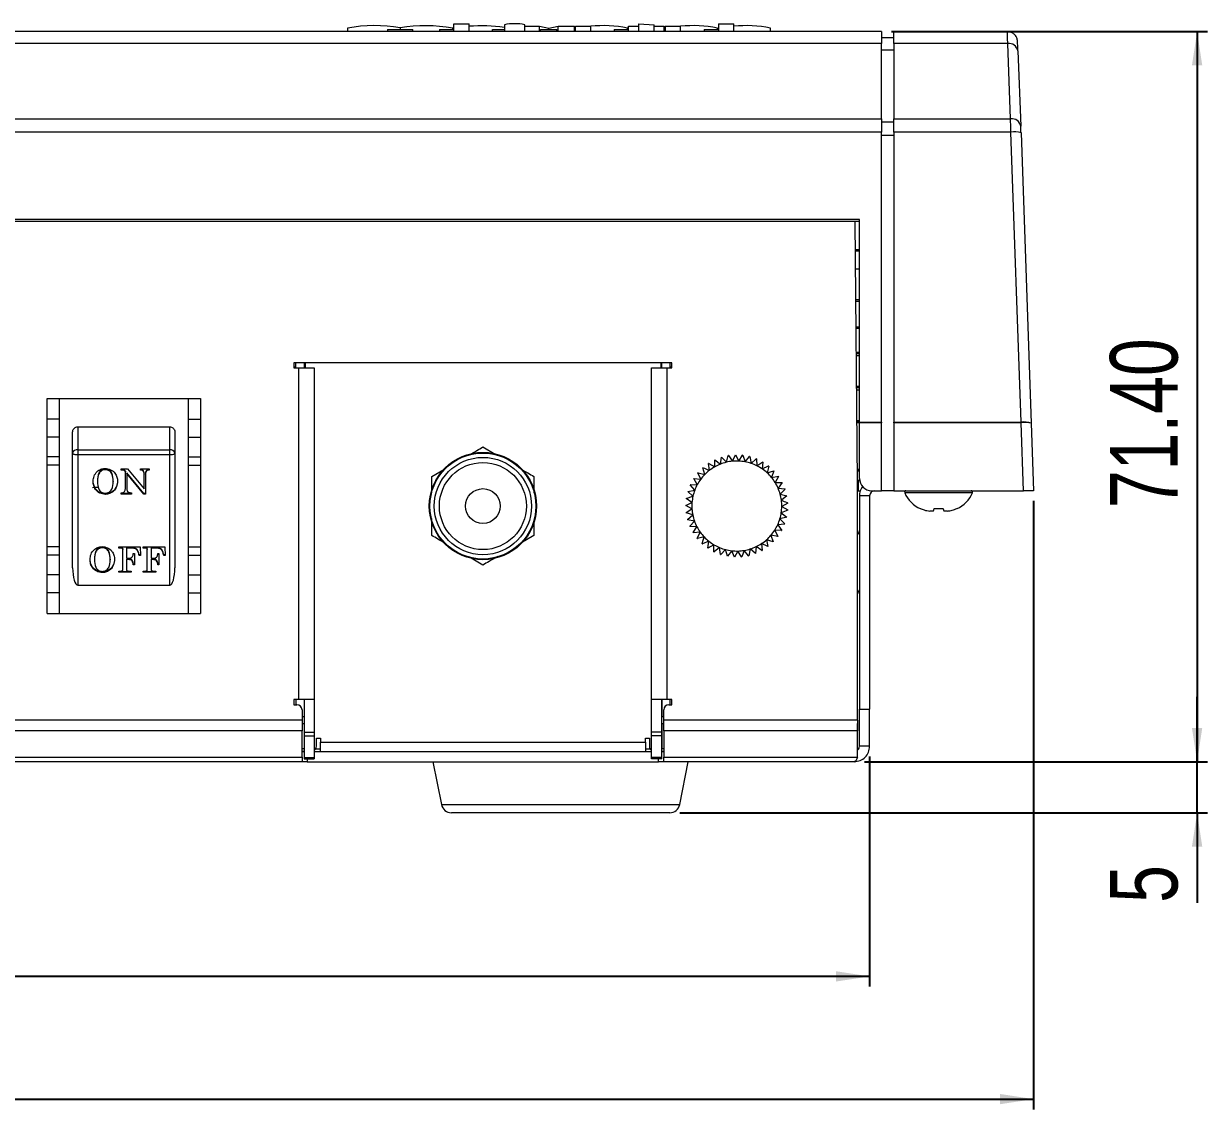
# Model space of a CAD drawing. Header units: millimetres. Extents: x 98 to 1129, y 87 to 737.
# Drawn here: x 432.1 to 548, y 605.7 to 711.9 of the extents above; entities that cross this region are included whole.
import ezdxf

# ---------------------------------------------------------------- set-up
doc = ezdxf.new("R2010")
doc.units = ezdxf.units.MM
doc.styles.add('SLDTEXTSTYLE0', font='TXT', dxfattribs={"width": 0.75})
doc.dimstyles.new('SLDDIMSTYLE0', dxfattribs={"dimtxt": 6.614583, "dimasz": 3.302, "dimexe": 0, "dimexo": 0.0625, "dimgap": 1.653646, "dimtad": 1, "dimrnd": 1e-09, "dimzin": 4, "dimdsep": 46, "dimtxsty": 'SLDTEXTSTYLE0', "dimsah": 1, "dimcen": 0.09, "dimadec": 0, "dimazin": 1, "dimtfac": 1, "dimtofl": 0, "dimtmove": 0, "dimatfit": 3, "dimfxl": 1, "dimfrac": 2, "dimtolj": 1, "dimtzin": 12, "dimarcsym": 0})
doc.dimstyles.new('SLDDIMSTYLE1', dxfattribs={"dimtxt": 6.614583, "dimasz": 3.302, "dimexe": 0, "dimexo": 0.0625, "dimgap": 1.653646, "dimtad": 1, "dimrnd": 1e-09, "dimzin": 12, "dimdsep": 46, "dimtxsty": 'SLDTEXTSTYLE0', "dimsah": 1, "dimcen": 0.09, "dimadec": 0, "dimazin": 3, "dimtfac": 1, "dimtmove": 0, "dimatfit": 0, "dimfxl": 1, "dimfrac": 2, "dimtolj": 1, "dimtzin": 12, "dimarcsym": 0})
doc.dimstyles.new('SLDDIMSTYLE2', dxfattribs={"dimtxt": 6.614583, "dimasz": 3.302, "dimexe": 0, "dimexo": 0.0625, "dimgap": 1.653646, "dimtad": 1, "dimdec": 1, "dimrnd": 1e-09, "dimzin": 12, "dimdsep": 46, "dimtxsty": 'SLDTEXTSTYLE0', "dimsah": 1, "dimcen": 0.09, "dimadec": 0, "dimazin": 3, "dimtfac": 1, "dimtofl": 0, "dimtmove": 0, "dimatfit": 3, "dimfxl": 1, "dimfrac": 2, "dimtolj": 1, "dimtzin": 12, "dimarcsym": 0})

# ---------------------------------------------------------------- blocks, each defined once
blk = doc.blocks.new('_D')
for p, q in [((517.06, 711.12), (547.96, 711.12)), ((546.96, 711.12), (546.96, 639.72)), ((514.41, 639.72), (547.96, 639.72))]:
    blk.add_line(p, q)
for points in [[(546.96, 711.12), (546.45, 707.82), (547.46, 707.82)], [(546.96, 639.72), (547.46, 643.03), (546.45, 643.03)]]:
    blk.add_solid(points)
at = {"insert": (538.43, 664.52), "char_height": 6.615, "attachment_point": 1, "rotation": 90, "style": 'SLDTEXTSTYLE0'}
blk.add_mtext('71.40', dxfattribs=at)
blk = doc.blocks.new('_D_1')
for p, q in [((546.96, 639.72), (546.96, 646.07)), ((514.41, 639.72), (547.96, 639.72)), ((546.96, 634.72), (546.96, 639.72)), ((496.34, 634.72), (547.96, 634.72)), ((546.96, 634.72), (546.96, 625.92))]:
    blk.add_line(p, q)
for points in [[(546.96, 639.72), (547.46, 643.03), (546.45, 643.03)], [(546.96, 634.72), (546.45, 631.42), (547.46, 631.42)]]:
    blk.add_solid(points)
at = {"insert": (538.43, 625.92), "char_height": 6.61, "attachment_point": 1, "rotation": 90, "style": 'SLDTEXTSTYLE0'}
blk.add_mtext('5', dxfattribs=at)
blk = doc.blocks.new('_D_2')
for p, q in [((114.41, 640.22), (114.41, 617.72)), ((514.91, 640.22), (514.91, 617.72)), ((514.91, 618.72), (114.41, 618.72))]:
    blk.add_line(p, q)
for points in [[(114.41, 618.72), (117.71, 618.22), (117.71, 619.23)], [(514.91, 618.72), (511.61, 619.23), (511.61, 618.22)]]:
    blk.add_solid(points)
at = {"insert": (274.43, 627.25), "char_height": 6.615, "attachment_point": 1, "style": 'SLDTEXTSTYLE0'}
blk.add_mtext('400.50', dxfattribs=at)
blk = doc.blocks.new('_D_3')
for p, q in [((98.36, 665.22), (98.36, 605.72)), ((530.96, 665.22), (530.96, 605.72)), ((98.36, 606.72), (530.96, 606.72))]:
    blk.add_line(p, q)
for points in [[(98.36, 606.72), (101.67, 606.22), (101.67, 607.23)], [(530.96, 606.72), (527.65, 607.23), (527.65, 606.22)]]:
    blk.add_solid(points)
at = {"insert": (276.88, 615.25), "char_height": 6.615, "attachment_point": 1, "style": 'SLDTEXTSTYLE0'}
blk.add_mtext('432.6', dxfattribs=at)

msp = doc.modelspace()

# ---------------------------------------------------------------- linework, layer by layer
at = {"color": 7, "linetype": 'Continuous', "lineweight": 15}
for p, q in [((463.81, 711.463), (463.81, 711.124)), ((467.713, 711.337), (467.713, 711.124)), ((467.713, 711.337), (470.207, 711.337)), ((468.96, 711.502), (468.96, 711.337)), ((470.207, 711.124), (470.207, 711.337)), ((472.813, 711.337), (472.813, 711.124)), ((472.813, 711.337), (474.21, 711.337)), ((474.11, 711.337), (474.11, 711.463)), ((474.21, 711.124), (474.21, 711.899)), ((474.21, 711.899), (475.71, 711.899)), ((475.71, 711.124), (475.71, 711.899)), ((478.013, 711.124), (478.013, 711.337)), ((478.013, 711.337), (479.16, 711.337)), ((479.16, 711.798), (479.16, 711.124)), ((481.16, 711.124), (481.16, 711.798)), ((481.16, 711.663), (482.593, 711.663)), ((482.593, 711.124), (482.593, 711.663)), ((482.593, 711.663), (483.51, 711.453)), ((482.71, 711.124), (482.71, 711.337)), ((482.71, 711.337), (484.309, 711.337)), ((483.51, 711.453), (484.427, 711.663)), ((483.51, 711.337), (483.51, 711.453)), ((484.309, 711.124), (484.309, 711.337)), ((484.427, 711.124), (484.427, 711.663)), ((484.427, 711.663), (486.01, 711.663)), ((486.01, 711.124), (486.01, 711.663)), ((486.01, 711.337), (486.11, 711.337)), ((486.11, 711.124), (486.11, 711.663)), ((486.11, 711.663), (487.61, 711.663)), ((487.61, 711.124), (487.61, 711.663)), ((489.913, 711.337), (489.913, 711.124)), ((489.913, 711.337), (491.31, 711.337)), ((491.21, 711.337), (491.21, 711.463)), ((491.31, 711.124), (491.31, 711.648)), ((491.31, 711.648), (492.31, 711.648)), ((492.31, 711.899), (493.81, 711.783)), ((492.31, 711.124), (492.31, 711.899)), ((493.81, 711.124), (493.81, 711.783)), ((493.81, 711.648), (494.81, 711.648)), ((494.81, 711.124), (494.81, 711.648)), ((494.81, 711.337), (494.91, 711.337)), ((494.91, 711.663), (494.91, 711.124)), ((494.91, 711.663), (496.41, 711.663)), ((496.41, 711.124), (496.41, 711.663)), ((498.713, 711.337), (498.713, 711.124)), ((498.713, 711.337), (500.11, 711.337)), ((500.01, 711.337), (500.01, 711.463)), ((500.11, 711.899), (500.11, 711.124)), ((500.11, 711.899), (501.61, 711.899)), ((501.61, 711.124), (501.61, 711.899)), ((505.21, 711.124), (505.21, 711.463)), ((516.06, 711.124), (113.26, 711.124)), ((516.06, 711.124), (516.06, 709.963)), ((517.26, 710.507), (516.06, 710.507)), ((528.382, 711.124), (517.26, 711.124)), ((517.26, 709.963), (517.26, 711.124)), ((516.06, 709.963), (113.26, 709.963)), ((516.06, 702.595), (516.06, 709.963)), ((516.06, 709.346), (517.26, 709.346)), ((528.421, 709.963), (517.26, 709.963)), ((517.26, 709.963), (517.26, 702.595)), ((528.701, 702.595), (528.421, 709.963)), ((529.42, 709.23), (529.701, 701.862)), ((113.26, 702.595), (516.06, 702.595)), ((516.06, 702.595), (516.06, 701.303)), ((516.06, 702.286), (517.26, 702.286)), ((517.26, 702.595), (528.701, 702.595)), ((517.26, 701.303), (517.26, 702.595)), ((516.06, 701.303), (113.26, 701.303)), ((516.06, 672.922), (516.06, 701.303)), ((516.06, 700.994), (517.26, 700.994)), ((528.725, 701.303), (517.26, 701.303)), ((517.26, 701.303), (517.26, 672.922)), ((529.725, 672.922), (528.725, 701.303)), ((529.724, 701.216), (530.724, 672.835)), ((513.91, 692.76), (115.41, 692.76)), ((513.91, 672.922), (513.91, 692.76)), ((513.91, 692.565), (115.41, 692.565)), ((513.709, 667.125), (513.487, 692.565)), ((513.91, 689.79), (513.512, 689.79)), ((513.513, 689.674), (513.91, 689.674)), ((513.91, 687.878), (513.528, 687.878)), ((513.91, 684.887), (513.554, 684.887)), ((513.555, 684.771), (513.91, 684.771)), ((513.91, 682.223), (513.578, 682.223)), ((513.579, 682.107), (513.91, 682.107)), ((513.91, 679.752), (513.599, 679.752)), ((513.6, 679.637), (513.91, 679.637)), ((513.91, 679.419), (513.602, 679.419)), ((495.559, 678.725), (458.559, 678.725)), ((458.559, 678.725), (458.559, 678.225)), ((458.559, 678.354), (458.76, 678.354)), ((458.559, 678.225), (459.059, 678.225)), ((458.76, 678.225), (458.76, 678.725)), ((459.059, 645.796), (459.059, 678.225)), ((459.059, 678.225), (460.559, 678.225)), ((459.56, 678.725), (459.56, 678.225)), ((460.559, 678.225), (460.559, 645.796)), ((493.559, 645.796), (493.559, 678.225)), ((493.559, 678.225), (495.059, 678.225)), ((494.56, 678.225), (494.56, 678.725)), ((495.059, 678.225), (495.059, 645.796)), ((495.059, 678.225), (495.559, 678.225)), ((495.36, 678.725), (495.36, 678.225)), ((495.36, 678.354), (495.559, 678.354)), ((495.559, 678.225), (495.559, 678.725)), ((513.91, 676.428), (513.628, 676.428)), ((513.629, 676.312), (513.91, 676.312)), ((513.91, 676.06), (513.631, 676.06)), ((434.41, 675.228), (435.61, 675.228)), ((434.41, 673.207), (434.41, 675.228)), ((435.61, 673.207), (435.61, 675.228)), ((435.61, 675.228), (448.21, 675.228)), ((448.21, 675.228), (449.41, 675.228)), ((448.21, 675.228), (448.21, 673.207)), ((449.41, 675.228), (449.41, 673.207)), ((435.61, 673.207), (434.41, 673.207)), ((434.41, 671.475), (434.41, 673.207)), ((435.61, 671.475), (435.61, 673.207)), ((448.21, 673.207), (448.21, 671.475)), ((448.21, 673.207), (449.41, 673.207)), ((449.41, 673.207), (449.41, 671.475)), ((513.91, 673.069), (513.658, 673.069)), ((436.91, 669.893), (436.91, 671.956)), ((437.41, 672.474), (437.41, 670.237)), ((437.41, 672.474), (446.41, 672.474)), ((446.41, 670.237), (446.41, 672.474)), ((446.91, 671.956), (446.91, 669.893)), ((513.659, 672.953), (513.91, 672.953)), ((513.91, 672.922), (516.06, 672.922)), ((513.91, 672.878), (513.91, 672.922)), ((513.91, 667.423), (513.91, 672.878)), ((516.06, 672.878), (513.91, 672.878)), ((516.06, 672.922), (516.06, 672.878)), ((516.06, 666.223), (516.06, 672.878)), ((517.26, 672.922), (529.725, 672.922)), ((517.26, 672.878), (517.26, 672.922)), ((517.26, 672.878), (517.26, 666.223)), ((529.725, 672.878), (517.26, 672.878)), ((529.725, 672.922), (529.725, 672.878)), ((529.959, 666.223), (529.725, 672.878)), ((530.724, 672.835), (530.956, 666.223)), ((435.61, 671.475), (434.41, 671.475)), ((434.41, 669.524), (434.41, 671.475)), ((435.61, 669.524), (435.61, 671.475)), ((448.21, 671.475), (449.41, 671.475)), ((448.21, 671.475), (448.21, 669.524)), ((449.41, 671.475), (449.41, 669.524)), ((436.91, 658.686), (436.91, 669.893)), ((437.41, 670.237), (446.41, 670.237)), ((437.41, 670.237), (437.41, 669.746)), ((446.41, 669.746), (437.41, 669.746)), ((437.41, 669.746), (437.41, 656.982)), ((446.41, 669.746), (446.41, 670.237)), ((446.41, 656.982), (446.41, 669.746)), ((446.91, 669.893), (446.91, 658.686)), ((477.06, 670.499), (478.25, 669.811)), ((500.884, 669.004), (501.077, 669.655)), ((501.095, 669.658), (501.489, 669.105)), ((501.489, 669.105), (501.771, 669.723)), ((501.79, 669.724), (502.103, 669.121)), ((502.103, 669.121), (502.468, 669.694)), ((502.486, 669.692), (502.713, 669.051)), ((502.713, 669.051), (503.154, 669.568)), ((503.172, 669.563), (503.307, 668.897)), ((435.61, 669.524), (434.41, 669.524)), ((434.41, 668.724), (434.41, 669.524)), ((435.61, 668.724), (434.41, 668.724)), ((434.41, 660.731), (434.41, 668.724)), ((435.61, 668.724), (435.61, 669.524)), ((435.61, 660.731), (435.61, 668.724)), ((448.21, 669.524), (449.41, 669.524)), ((448.21, 669.524), (448.21, 668.724)), ((448.21, 668.724), (449.41, 668.724)), ((448.21, 668.724), (448.21, 660.731)), ((449.41, 669.524), (449.41, 668.724)), ((449.41, 668.724), (449.41, 660.731)), ((498.772, 667.81), (498.591, 668.465)), ((499.232, 668.217), (499.144, 668.891)), ((499.159, 668.901), (499.744, 668.555)), ((499.744, 668.555), (499.75, 669.235)), ((499.767, 669.243), (500.298, 668.82)), ((500.298, 668.82), (500.399, 669.491)), ((500.416, 669.497), (500.884, 669.004)), ((503.307, 668.897), (503.816, 669.347)), ((503.833, 669.34), (503.874, 668.662)), ((503.874, 668.662), (504.441, 669.037)), ((504.457, 669.028), (504.403, 668.35)), ((504.403, 668.35), (505.016, 668.642)), ((505.031, 668.631), (504.883, 667.968)), ((440.112, 668.335), (440.112, 668.276)), ((441.671, 668.371), (442.274, 668.371)), ((441.671, 668.244), (441.671, 668.371)), ((441.788, 668.303), (441.671, 668.303)), ((441.788, 668.244), (441.671, 668.244)), ((441.788, 668.303), (441.788, 668.244)), ((441.919, 668.279), (441.919, 668.221)), ((442.035, 668.168), (442.035, 668.109)), ((442.07, 668.126), (442.035, 668.168)), ((442.07, 668.067), (442.035, 668.109)), ((442.07, 668.126), (442.07, 668.067)), ((442.07, 666.4), (442.07, 668.067)), ((443.885, 665.949), (442.203, 667.966)), ((442.203, 667.966), (442.203, 667.907)), ((442.203, 667.907), (442.203, 666.421)), ((443.885, 665.891), (442.203, 667.907)), ((442.274, 668.371), (443.9, 666.422)), ((443.534, 668.371), (444.399, 668.371)), ((443.534, 668.244), (443.534, 668.371)), ((443.801, 668.205), (443.801, 668.147)), ((443.9, 667.89), (443.9, 667.832)), ((443.9, 666.422), (443.9, 667.832)), ((444.033, 667.919), (444.033, 667.86)), ((444.033, 667.86), (444.033, 665.891)), ((444.399, 668.371), (444.399, 668.244)), ((472.06, 667.612), (473.232, 668.288)), ((498.043, 666.826), (497.689, 667.406)), ((497.698, 667.421), (498.373, 667.344)), ((498.373, 667.344), (498.103, 667.967)), ((498.115, 667.981), (498.772, 667.81)), ((504.883, 667.968), (505.531, 668.172)), ((505.544, 668.159), (505.306, 667.522)), ((505.306, 667.522), (505.976, 667.634)), ((505.986, 667.62), (505.662, 667.023)), ((513.784, 668.316), (513.699, 668.28)), ((513.918, 667.287), (513.709, 667.198)), ((513.784, 668.316), (513.91, 668.37)), ((439.342, 667.199), (439.342, 667.14)), ((440.872, 667.167), (440.872, 667.109)), ((497.614, 665.679), (497.113, 666.138)), ((497.118, 666.156), (497.789, 666.268)), ((497.789, 666.268), (497.357, 666.792)), ((497.364, 666.809), (498.043, 666.826)), ((505.662, 667.023), (506.341, 667.04)), ((506.35, 667.024), (505.945, 666.478)), ((505.945, 666.478), (506.62, 666.401)), ((506.626, 666.384), (506.15, 665.899)), ((513.709, 667.223), (513.709, 667.223)), ((513.709, 667.125), (513.709, 667.223)), ((513.709, 643.796), (513.709, 667.125)), ((513.709, 666.223), (513.995, 666.223)), ((513.809, 666.224), (513.809, 667.224)), ((513.809, 667.224), (513.926, 667.224)), ((513.809, 666.224), (513.995, 666.224)), ((515.11, 666.223), (516.06, 666.223)), ((517.26, 666.223), (516.06, 666.223)), ((517.26, 666.223), (529.959, 666.223)), ((530.956, 666.223), (529.959, 666.223)), ((440.095, 665.917), (440.095, 665.859)), ((441.671, 665.891), (441.671, 666.018)), ((442.669, 665.949), (441.671, 665.949)), ((442.669, 665.891), (441.671, 665.891)), ((442.669, 666.018), (442.669, 665.891)), ((443.885, 665.949), (443.885, 665.891)), ((444.033, 665.949), (443.885, 665.949)), ((444.033, 665.891), (443.885, 665.891)), ((496.91, 664.78), (497.523, 665.072)), ((497.523, 665.072), (496.963, 665.457)), ((496.966, 665.475), (497.614, 665.679)), ((506.15, 665.899), (506.808, 665.729)), ((506.811, 665.711), (506.272, 665.298)), ((506.901, 665.019), (506.309, 664.685)), ((514.909, 665.724), (513.909, 665.724)), ((513.909, 665.724), (513.909, 644.869)), ((514.909, 665.724), (514.909, 644.869)), ((497.517, 664.458), (496.91, 664.762)), ((496.951, 664.083), (497.517, 664.458)), ((497.597, 663.85), (496.953, 664.065)), ((497.088, 663.399), (497.597, 663.85)), ((506.893, 664.322), (506.261, 664.073)), ((506.261, 664.073), (506.792, 663.65)), ((506.309, 664.685), (506.895, 664.34)), ((521.159, 664.224), (520.793, 664.224)), ((522.525, 664.224), (522.159, 664.224)), ((497.761, 663.258), (497.093, 663.382)), ((497.32, 662.741), (497.761, 663.258)), ((498.006, 662.695), (497.327, 662.725)), ((497.64, 662.122), (498.006, 662.695)), ((506.589, 662.964), (505.912, 662.899)), ((505.912, 662.899), (506.307, 662.345)), ((506.788, 663.632), (506.128, 663.474)), ((506.128, 663.474), (506.595, 662.981)), ((482.06, 661.838), (480.758, 661.087)), ((498.326, 662.171), (497.65, 662.106)), ((498.044, 661.553), (498.326, 662.171)), ((498.717, 661.698), (498.056, 661.539)), ((498.523, 661.046), (498.717, 661.698)), ((505.254, 661.866), (505.481, 661.226)), ((505.922, 661.742), (505.254, 661.866)), ((505.619, 662.359), (505.933, 661.757)), ((506.298, 662.33), (505.619, 662.359)), ((435.61, 660.731), (434.41, 660.731)), ((434.41, 659.932), (434.41, 660.731)), ((435.61, 659.932), (435.61, 660.731)), ((439.817, 660.694), (439.817, 660.635)), ((441.413, 660.731), (443.516, 660.731)), ((441.413, 660.603), (441.413, 660.731)), ((441.658, 660.662), (441.413, 660.662)), ((441.658, 660.603), (441.413, 660.603)), ((441.658, 660.662), (441.658, 660.603)), ((441.814, 660.538), (441.814, 660.479)), ((441.814, 658.503), (441.814, 660.479)), ((442.181, 660.553), (442.181, 660.495)), ((442.181, 660.495), (442.181, 659.614)), ((442.298, 660.662), (442.298, 660.603)), ((442.714, 660.662), (442.298, 660.662)), ((442.714, 660.603), (442.298, 660.603)), ((442.714, 660.662), (442.714, 660.603)), ((443.189, 660.512), (443.189, 660.454)), ((443.516, 660.731), (443.549, 659.901)), ((443.816, 660.731), (445.918, 660.731)), ((443.816, 660.603), (443.816, 660.731)), ((444.061, 660.662), (443.816, 660.662)), ((444.061, 660.603), (443.816, 660.603)), ((444.061, 660.662), (444.061, 660.603)), ((444.216, 660.538), (444.216, 660.479)), ((444.216, 658.503), (444.216, 660.479)), ((444.583, 660.553), (444.583, 660.495)), ((444.583, 660.495), (444.583, 659.614)), ((444.701, 660.662), (444.701, 660.603)), ((445.117, 660.662), (444.701, 660.662)), ((445.117, 660.603), (444.701, 660.603)), ((445.117, 660.662), (445.117, 660.603)), ((445.592, 660.512), (445.592, 660.454)), ((445.918, 660.731), (445.952, 659.901)), ((448.21, 660.731), (448.21, 659.932)), ((448.21, 660.731), (449.41, 660.731)), ((449.41, 660.731), (449.41, 659.932)), ((499.169, 661.283), (498.537, 661.034)), ((499.068, 660.611), (499.169, 661.283)), ((499.675, 660.935), (499.083, 660.6)), ((499.669, 660.255), (499.675, 660.935)), ((500.224, 660.661), (499.685, 660.247)), ((500.312, 659.987), (500.224, 660.661)), ((500.806, 660.466), (500.33, 659.981)), ((500.987, 659.811), (500.806, 660.466)), ((501.41, 660.354), (501.005, 659.807)), ((501.68, 659.73), (501.41, 660.354)), ((502.023, 660.326), (501.698, 659.729)), ((502.378, 659.747), (502.023, 660.326)), ((502.634, 660.385), (502.396, 659.749)), ((503.066, 659.861), (502.634, 660.385)), ((503.231, 660.528), (503.083, 659.865)), ((503.732, 660.069), (503.231, 660.528)), ((503.802, 660.753), (503.748, 660.076)), ((504.362, 660.368), (503.802, 660.753)), ((504.944, 660.752), (504.336, 661.055)), ((504.336, 661.055), (504.378, 660.377)), ((505.468, 661.213), (504.824, 661.428)), ((504.824, 661.428), (504.959, 660.763)), ((435.61, 659.932), (434.41, 659.932)), ((434.41, 657.981), (434.41, 659.932)), ((435.61, 657.981), (435.61, 659.932)), ((439.044, 659.554), (439.044, 659.496)), ((440.579, 659.523), (440.579, 659.464)), ((442.181, 659.614), (442.414, 659.614)), ((442.414, 659.545), (442.181, 659.545)), ((442.181, 659.545), (442.181, 659.487)), ((442.181, 659.487), (442.181, 658.525)), ((442.414, 659.487), (442.181, 659.487)), ((442.414, 659.545), (442.414, 659.487)), ((442.848, 660.093), (442.948, 660.093)), ((442.948, 660.093), (442.948, 658.976)), ((443.415, 659.96), (443.415, 659.901)), ((443.547, 659.96), (443.415, 659.96)), ((443.549, 659.901), (443.415, 659.901)), ((444.583, 659.614), (444.816, 659.614)), ((444.816, 659.545), (444.583, 659.545)), ((444.583, 659.545), (444.583, 659.487)), ((444.583, 659.487), (444.583, 658.525)), ((444.816, 659.487), (444.583, 659.487)), ((444.816, 659.545), (444.816, 659.487)), ((445.251, 660.093), (445.351, 660.093)), ((445.351, 660.093), (445.351, 658.976)), ((445.818, 659.96), (445.818, 659.901)), ((445.949, 659.96), (445.818, 659.96)), ((445.952, 659.901), (445.818, 659.901)), ((448.21, 659.932), (449.41, 659.932)), ((448.21, 659.932), (448.21, 657.981)), ((449.41, 659.932), (449.41, 657.981)), ((477.06, 658.952), (475.741, 659.713)), ((435.61, 657.981), (434.41, 657.981)), ((434.41, 656.249), (434.41, 657.981)), ((435.61, 656.249), (435.61, 657.981)), ((439.799, 658.269), (439.799, 658.211)), ((441.413, 658.37), (441.67, 658.37)), ((441.413, 658.242), (441.413, 658.37)), ((442.648, 658.301), (441.413, 658.301)), ((442.648, 658.242), (441.413, 658.242)), ((442.372, 658.37), (442.648, 658.37)), ((442.648, 658.37), (442.648, 658.242)), ((442.948, 659.035), (442.848, 659.035)), ((442.848, 659.035), (442.848, 658.976)), ((442.948, 658.976), (442.848, 658.976)), ((443.816, 658.37), (444.073, 658.37)), ((443.816, 658.242), (443.816, 658.37)), ((445.051, 658.301), (443.816, 658.301)), ((445.051, 658.242), (443.816, 658.242)), ((444.775, 658.37), (445.051, 658.37)), ((445.051, 658.37), (445.051, 658.242)), ((445.351, 659.035), (445.251, 659.035)), ((445.251, 659.035), (445.251, 658.976)), ((445.351, 658.976), (445.251, 658.976)), ((448.21, 657.981), (449.41, 657.981)), ((448.21, 657.981), (448.21, 656.249)), ((449.41, 657.981), (449.41, 656.249)), ((437.41, 656.982), (446.41, 656.982)), ((435.61, 656.249), (434.41, 656.249)), ((434.41, 654.228), (434.41, 656.249)), ((435.61, 654.228), (435.61, 656.249)), ((448.21, 656.249), (449.41, 656.249)), ((448.21, 656.249), (448.21, 654.228)), ((449.41, 656.249), (449.41, 654.228)), ((434.41, 654.228), (435.61, 654.228)), ((435.61, 654.228), (448.21, 654.228)), ((448.21, 654.228), (449.41, 654.228)), ((459.059, 645.796), (458.559, 645.796)), ((458.559, 645.796), (458.559, 645.296)), ((458.559, 645.296), (458.859, 645.296)), ((458.76, 645.796), (458.76, 645.296)), ((460.559, 645.796), (459.059, 645.796)), ((459.559, 645.796), (459.559, 642.609)), ((459.56, 645.796), (459.56, 644.139)), ((460.559, 645.796), (460.559, 642.609)), ((495.059, 645.796), (493.559, 645.796)), ((493.559, 642.609), (493.559, 645.796)), ((494.559, 642.609), (494.559, 645.796)), ((494.56, 645.796), (494.56, 644.139)), ((495.559, 645.796), (495.059, 645.796)), ((495.259, 645.296), (495.559, 645.296)), ((495.36, 645.796), (495.36, 645.296)), ((495.559, 645.296), (495.559, 645.796)), ((459.359, 644.796), (459.359, 643.796)), ((494.56, 643.432), (494.56, 644.139)), ((494.759, 643.796), (494.759, 644.796)), ((513.909, 641.224), (513.909, 644.869)), ((513.909, 644.869), (514.909, 644.869)), ((514.909, 641.224), (514.909, 644.869)), ((459.359, 643.796), (115.609, 643.796)), ((459.359, 643.796), (459.359, 642.736)), ((494.56, 643.432), (494.56, 641.018)), ((513.709, 643.796), (494.759, 643.796)), ((494.759, 642.736), (494.759, 643.796)), ((513.709, 643.796), (513.709, 642.736)), ((513.711, 643.443), (513.709, 643.443)), ((513.711, 642.736), (513.711, 643.443)), ((459.359, 642.736), (115.609, 642.736)), ((459.359, 640.164), (459.359, 642.736)), ((459.559, 642.609), (460.559, 642.609)), ((459.559, 642.609), (459.559, 642.249)), ((459.559, 642.249), (460.559, 642.249)), ((459.559, 642.249), (459.559, 640.136)), ((460.559, 642.609), (460.559, 642.249)), ((460.559, 642.249), (460.559, 640.136)), ((460.76, 642.025), (461.16, 642.025)), ((460.76, 641.225), (460.76, 642.025)), ((461.16, 642.025), (461.16, 641.625)), ((492.96, 642.025), (493.36, 642.025)), ((492.96, 641.625), (492.96, 642.025)), ((493.36, 642.025), (493.36, 641.225)), ((494.559, 642.609), (493.559, 642.609)), ((493.559, 642.249), (493.559, 642.609)), ((494.559, 642.249), (493.559, 642.249)), ((493.559, 640.136), (493.559, 642.249)), ((494.559, 642.249), (494.559, 642.609)), ((494.559, 640.136), (494.559, 642.249)), ((513.709, 642.736), (494.759, 642.736)), ((494.759, 642.736), (494.759, 640.164)), ((513.711, 642.736), (513.709, 642.736)), ((513.711, 640.164), (513.711, 642.736)), ((459.559, 640.725), (459.359, 640.725)), ((459.359, 640.724), (459.559, 640.724)), ((460.559, 640.724), (493.559, 640.724)), ((461.16, 641.625), (492.96, 641.625)), ((461.16, 640.725), (461.16, 641.625)), ((461.16, 640.725), (492.96, 640.725)), ((480.909, 640.725), (480.909, 640.724)), ((488.409, 640.724), (488.409, 640.725)), ((492.96, 641.625), (492.96, 640.725)), ((494.56, 640.725), (494.559, 640.725)), ((494.559, 640.724), (494.759, 640.724)), ((494.56, 640.725), (494.56, 641.018)), ((494.759, 640.725), (494.56, 640.725)), ((514.909, 641.224), (513.909, 641.224)), ((115.607, 640.164), (459.359, 640.164)), ((459.359, 639.724), (115.909, 639.724)), ((459.359, 640.164), (459.359, 639.724)), ((459.859, 639.724), (459.359, 639.724)), ((459.559, 640.136), (460.559, 640.136)), ((459.559, 640.136), (459.559, 639.996)), ((459.559, 639.996), (460.559, 639.996)), ((459.859, 639.724), (494.259, 639.724)), ((460.559, 640.136), (460.559, 639.996)), ((472.159, 639.724), (472.999, 635.528)), ((494.559, 640.136), (493.559, 640.136)), ((493.559, 639.996), (493.559, 640.136)), ((494.559, 639.996), (493.559, 639.996)), ((494.759, 639.724), (494.259, 639.724)), ((494.559, 639.996), (494.559, 640.136)), ((494.759, 640.164), (513.711, 640.164)), ((494.759, 639.724), (494.759, 640.164)), ((513.409, 639.724), (494.759, 639.724)), ((496.32, 635.528), (497.159, 639.724)), ((495.34, 634.724), (473.979, 634.724))]:
    msp.add_line(p, q, dxfattribs=at)
at = {"color": 8, "linetype": 'Continuous', "lineweight": 15}
for p, q in [((459.66, 678.725), (459.66, 678.225)), ((494.46, 678.725), (494.46, 678.225)), ((513.659, 672.895), (513.91, 672.895)), ((513.91, 668.019), (513.784, 668.316)), ((524.977, 666.015), (518.342, 666.015)), ((459.359, 644.139), (459.56, 644.139)), ((494.56, 644.139), (494.759, 644.139)), ((459.559, 643.432), (459.359, 643.432)), ((494.759, 643.432), (494.56, 643.432)), ((459.359, 641.018), (459.559, 641.018)), ((461.16, 640.938), (460.669, 640.938)), ((493.451, 640.938), (492.96, 640.938)), ((494.56, 641.018), (494.759, 641.018)), ((459.859, 639.996), (459.859, 639.724)), ((494.259, 639.724), (494.259, 639.996)), ((472.999, 635.528), (484.659, 635.528)), ((484.659, 635.528), (496.32, 635.528))]:
    msp.add_line(p, q, dxfattribs=at)
at = {"color": 7, "linetype": 'Continuous', "lineweight": 15, "flags": 128}
for points in [[(436.91, 669.893), (436.919, 669.864), (436.948, 669.837), (436.994, 669.811), (437.056, 669.789), (437.132, 669.771), (437.219, 669.757), (437.312, 669.749), (437.41, 669.746)], [(446.41, 669.746), (446.507, 669.749), (446.601, 669.757), (446.688, 669.771), (446.763, 669.789), (446.826, 669.811), (446.872, 669.837), (446.9, 669.864), (446.91, 669.893)]]:
    msp.add_lwpolyline(points, dxfattribs=at)
at = {"color": 7, "linetype": 'Continuous', "lineweight": 15}
for radius in [5.25, 5.184, 4.758, 4.258, 1.7]:
    msp.add_circle((477.06, 664.725), radius, dxfattribs=at)
for centre, radius, start, end in [((466.496, 696.887), 14.82, 80.42995, 100.44188), ((471.422, 696.703), 15.002, 79.68054, 99.44763), ((476.852, 694.554), 17.132, 82.25688, 93.82151), ((480.16, 706.618), 5.276, 79.07356, 100.92644), ((488.808, 699.856), 11.852, 78.30616, 95.80016), ((497.608, 699.856), 11.852, 78.30616, 95.80016), ((502.808, 699.856), 11.852, 78.30616, 95.80016), ((528.536, 709.072), 0.898, 10.12859, 97.3634), ((528.816, 701.704), 0.898, 10.12806, 97.36393), ((529.045, 699.193), 2.134, 71.43209, 98.6208), ((530.045, 670.812), 2.134, 71.43296, 98.61993), ((530.088, 669.622), 3.275, 78.79234, 96.3586), ((437.344, 669.797), 0.445, 81.50126, 167.60567), ((446.476, 669.797), 0.445, 12.39241, 98.49987), ((501.909, 664.725), 5, 99.37345, 99.58121), ((501.909, 664.725), 5, 91.37345, 91.58121), ((501.909, 664.725), 5, 83.37345, 83.58121), ((501.909, 664.725), 5, 75.37345, 75.58121), ((501.909, 664.725), 5, 131.37345, 131.58121), ((501.909, 664.725), 5, 123.37345, 123.58121), ((501.909, 664.725), 4.4, 119.47733, 127.47733), ((501.909, 664.725), 4.4, 111.47733, 119.47733), ((501.909, 664.725), 5, 115.37345, 115.58121), ((501.909, 664.725), 4.4, 103.47733, 111.47733), ((501.909, 664.725), 5, 107.37345, 107.58121), ((501.909, 664.725), 4.4, 95.47733, 103.47733), ((501.909, 664.725), 4.4, 87.47733, 95.47733), ((501.909, 664.725), 4.4, 79.47733, 87.47733), ((501.909, 664.725), 4.4, 71.47733, 79.47733), ((501.909, 664.725), 4.4, 63.47733, 71.47733), ((501.909, 664.725), 5, 67.37345, 67.58121), ((501.909, 664.725), 4.4, 55.47733, 63.47733), ((501.909, 664.725), 5, 59.37345, 59.58121), ((501.909, 664.725), 5, 51.37345, 51.58121), ((501.909, 664.725), 5, 147.37345, 147.58121), ((501.909, 664.725), 4.4, 143.47733, 151.47733), ((501.909, 664.725), 5, 139.37345, 139.58121), ((501.909, 664.725), 4.4, 135.47733, 143.47733), ((501.909, 664.725), 4.4, 127.47733, 135.47733), ((501.909, 664.725), 4.4, 47.47733, 55.47733), ((501.909, 664.725), 4.4, 39.47733, 47.47733), ((501.909, 664.725), 4.4, 31.47733, 39.47733), ((501.909, 664.725), 5, 43.37345, 43.58121), ((501.909, 664.725), 5, 35.37345, 35.58121), ((515.11, 667.423), 1.2, 180, 270), ((439.255, 664.332), 2.222, 85.1643, 100.2398), ((501.909, 664.725), 5, 163.37345, 163.58121), ((501.909, 664.725), 5, 155.37345, 155.58121), ((501.909, 664.725), 4.4, 159.47733, 167.47733), ((501.909, 664.725), 4.4, 151.47733, 159.47733), ((501.909, 664.725), 4.4, 23.47733, 31.47733), ((501.909, 664.725), 4.4, 15.47733, 23.47733), ((501.909, 664.725), 5, 27.37345, 27.58121), ((501.909, 664.725), 5, 19.37345, 19.58121), ((515.409, 665.724), 1.5, 142.98166, 180), ((515.409, 665.724), 0.5, 93.74182, 180), ((518.479, 666.074), 0.15, 96.83443, 203.50805), ((524.84, 666.074), 0.15, 336.49195, 83.16557), ((501.909, 664.725), 5, 171.37345, 171.58121), ((501.909, 664.725), 4.4, 175.47733, 183.47733), ((501.909, 664.725), 4.4, 167.47733, 175.47733), ((501.909, 664.725), 4.4, 7.47733, 15.47733), ((501.909, 664.725), 4.4, 359.47733, 7.47733), ((501.909, 664.725), 5, 11.37345, 11.58121), ((501.909, 664.725), 5, 3.37345, 3.58121), ((521.128, 667.227), 3.038, 203.50805, 245.25107), ((522.191, 667.227), 3.038, 294.76082, 336.49195), ((501.909, 664.725), 5, 179.37345, 179.58121), ((501.909, 664.725), 5, 187.37345, 187.58121), ((501.909, 664.725), 4.4, 183.47733, 191.47733), ((501.909, 664.725), 4.4, 191.47733, 199.47733), ((501.909, 664.725), 4.4, 343.47733, 351.47733), ((501.909, 664.725), 4.4, 351.47733, 359.47733), ((501.909, 664.725), 5, 355.37345, 355.58121), ((501.909, 664.725), 5, 195.37345, 195.58121), ((501.909, 664.725), 5, 203.37345, 203.58121), ((501.909, 664.725), 4.4, 199.47733, 207.47733), ((501.909, 664.725), 4.4, 207.47733, 215.47733), ((501.909, 664.725), 4.4, 327.47733, 335.47733), ((501.909, 664.725), 4.4, 335.47733, 343.47733), ((501.909, 664.725), 5, 339.37345, 339.58121), ((501.909, 664.725), 5, 347.37345, 347.58121), ((501.909, 664.725), 5, 211.37345, 211.58121), ((501.909, 664.725), 5, 219.37345, 219.58121), ((501.909, 664.725), 4.4, 215.47733, 223.47733), ((501.909, 664.725), 4.4, 223.47733, 231.47733), ((501.909, 664.725), 4.4, 311.47733, 319.47733), ((501.909, 664.725), 4.4, 319.47733, 327.47733), ((501.909, 664.725), 5, 323.37345, 323.58121), ((501.909, 664.725), 5, 331.37345, 331.58121), ((513.409, 662.324), 0.5, 306.8699, 0), ((501.909, 664.725), 5, 227.37345, 227.58121), ((501.909, 664.725), 5, 235.37345, 235.58121), ((501.909, 664.725), 4.4, 231.47733, 239.47733), ((501.909, 664.725), 4.4, 239.47733, 247.47733), ((501.909, 664.725), 4.4, 247.47733, 255.47733), ((501.909, 664.725), 4.4, 255.47733, 263.47733), ((501.909, 664.725), 4.4, 263.47733, 271.47733), ((501.909, 664.725), 4.4, 271.47733, 279.47733), ((501.909, 664.725), 4.4, 279.47733, 287.47733), ((501.909, 664.725), 4.4, 287.47733, 295.47733), ((501.909, 664.725), 4.4, 295.47733, 303.47733), ((501.909, 664.725), 4.4, 303.47733, 311.47733), ((501.909, 664.725), 5, 299.37345, 299.58121), ((501.909, 664.725), 5, 307.37345, 307.58121), ((501.909, 664.725), 5, 315.37345, 315.58121), ((501.909, 664.725), 5, 243.37345, 243.58121), ((501.909, 664.725), 5, 251.37345, 251.58121), ((501.909, 664.725), 5, 259.37345, 259.58121), ((501.909, 664.725), 5, 267.37345, 267.58121), ((501.909, 664.725), 5, 275.37345, 275.58121), ((501.909, 664.725), 5, 283.37345, 283.58121), ((501.909, 664.725), 5, 291.37345, 291.58121), ((513.409, 656.124), 0.5, 0, 53.1301), ((458.859, 644.796), 0.5, 0, 90), ((495.259, 644.796), 0.5, 90, 180), ((460.26, 641.225), 0.5, 306.8016, 0), ((493.86, 641.225), 0.5, 180, 233.06175), ((473.979, 635.724), 1, 191.30993, 270), ((495.34, 635.724), 1, 270, 348.69007)]:
    msp.add_arc(centre, radius, start, end, dxfattribs=at)
at = {"color": 8, "linetype": 'Continuous', "lineweight": 15}
msp.add_ellipse((528.522, 706.124), major_axis=(-0.14, 5), ratio=0.0020772, start_param=5.5877167, end_param=6.2831273, dxfattribs=at)
at = {"color": 7, "linetype": 'Continuous', "lineweight": 15}
for centre, major_axis, ratio, start_param, end_param in [((529.521, 706.159), (-0.14, 4), 0.0025953, 5.5876841, 5.8707048), ((528.726, 701.059), (-0.035, 2), 0.0012988, 4.8345393, 5.5877521), ((529.726, 701.094), (-0.035, 1), 0.0025953, 4.8344714, 5.5876841), ((437.41, 658.686), (0, -1.705), 0.2933135, 4.712389, 6.2831853), ((446.41, 658.686), (0, 1.705), 0.2933135, 3.1415927, 4.712389)]:
    msp.add_ellipse(centre, major_axis=major_axis, ratio=ratio, start_param=start_param, end_param=end_param, dxfattribs=at)
for points, knots in [([(529.398, 709.792), (529.395, 709.879), (529.387, 710.069), (529.383, 710.14), (529.38, 710.19), (529.377, 710.224), (529.373, 710.264), (529.356, 710.366), (529.301, 710.542), (529.163, 710.772), (528.929, 710.981), (528.649, 711.113), (528.458, 711.11), (528.384, 711.108)], [0, 0, 0, 0, 0.1937742, 0.4232457, 0.4814268, 0.5052222, 0.5239922, 0.5472092, 0.6182746, 0.7025239, 0.8120691, 0.9263536, 1, 1, 1, 1]), ([(436.91, 671.956), (436.916, 672.016), (436.927, 672.136), (437.018, 672.294), (437.151, 672.411), (437.291, 672.467), (437.379, 672.472), (437.41, 672.474)], [0, 0, 0, 0, 0.2245147, 0.4491777, 0.669391, 0.8822238, 1, 1, 1, 1]), ([(446.41, 672.474), (446.465, 672.468), (446.574, 672.457), (446.721, 672.373), (446.834, 672.247), (446.899, 672.101), (446.907, 672), (446.91, 671.956)], [0, 0, 0, 0, 0.2058575, 0.4116262, 0.6201389, 0.8350036, 1, 1, 1, 1]), ([(475.661, 669.691), (475.931, 669.847), (476.41, 670.123), (476.863, 670.385), (477.06, 670.499)], [0, 0, 0, 0, 0.5640517, 1, 1, 1, 1]), ([(438.909, 667.14), (438.927, 667.316), (438.962, 667.667), (439.257, 668.086), (439.653, 668.349), (439.94, 668.385), (440.084, 668.403)], [0, 0, 0, 0, 0.28018105, 0.55987004, 0.78015534, 1, 1, 1, 1]), ([(440.084, 668.403), (440.272, 668.378), (440.648, 668.328), (441.055, 667.978), (441.272, 667.559), (441.294, 667.276), (441.305, 667.135)], [0, 0, 0, 0, 0.27928944, 0.55861542, 0.77917796, 1, 1, 1, 1]), ([(480.692, 668.401), (480.952, 668.251), (481.42, 667.981), (481.863, 667.726), (482.06, 667.612)], [0, 0, 0, 0, 0.5542954, 1, 1, 1, 1]), ([(498.605, 668.477), (498.787, 668.402), (498.995, 668.315), (499.206, 668.228), (499.232, 668.217)], [0, 0, 0, 0, 0.8750036, 1, 1, 1, 1]), ([(440.112, 668.335), (440.046, 668.33), (439.913, 668.321), (439.728, 668.238), (439.579, 668.11), (439.362, 667.785), (439.351, 667.459), (439.342, 667.199)], [0, 0, 0, 0, 0.12531955, 0.25052741, 0.37586414, 0.50122358, 1, 1, 1, 1]), ([(440.112, 668.276), (440.046, 668.271), (439.913, 668.262), (439.728, 668.18), (439.579, 668.051), (439.362, 667.727), (439.351, 667.401), (439.342, 667.14)], [0, 0, 0, 0, 0.1253202, 0.2505284, 0.3758654, 0.5012251, 1, 1, 1, 1]), ([(440.872, 667.167), (440.864, 667.43), (440.853, 667.759), (440.649, 668.098), (440.5, 668.231), (440.315, 668.319), (440.18, 668.329), (440.112, 668.335)], [0, 0, 0, 0, 0.4989899, 0.6243701, 0.7495631, 0.8747549, 1, 1, 1, 1]), ([(440.872, 667.109), (440.864, 667.372), (440.853, 667.701), (440.649, 668.039), (440.5, 668.172), (440.315, 668.26), (440.18, 668.271), (440.112, 668.276)], [0, 0, 0, 0, 0.4989877, 0.6243721, 0.7495618, 0.8747545, 1, 1, 1, 1]), ([(441.919, 668.279), (441.895, 668.287), (441.853, 668.302), (441.808, 668.302), (441.788, 668.303)], [0, 0, 0, 0, 0.559276, 1, 1, 1, 1]), ([(441.919, 668.221), (441.895, 668.229), (441.853, 668.243), (441.808, 668.244), (441.788, 668.244)], [0, 0, 0, 0, 0.5592799, 1, 1, 1, 1]), ([(442.035, 668.168), (442.016, 668.191), (441.982, 668.233), (441.938, 668.265), (441.919, 668.279)], [0, 0, 0, 0, 0.5607191, 1, 1, 1, 1]), ([(442.035, 668.109), (442.016, 668.133), (441.982, 668.174), (441.938, 668.207), (441.919, 668.221)], [0, 0, 0, 0, 0.5607375, 1, 1, 1, 1]), ([(443.801, 668.205), (443.757, 668.238), (443.677, 668.295), (443.578, 668.3), (443.534, 668.303)], [0, 0, 0, 0, 0.5575652, 1, 1, 1, 1]), ([(443.801, 668.147), (443.757, 668.179), (443.677, 668.237), (443.578, 668.242), (443.534, 668.244)], [0, 0, 0, 0, 0.557564, 1, 1, 1, 1]), ([(443.9, 667.89), (443.898, 667.954), (443.895, 668.069), (443.83, 668.164), (443.801, 668.205)], [0, 0, 0, 0, 0.5612192, 1, 1, 1, 1]), ([(443.9, 667.832), (443.898, 667.896), (443.895, 668.01), (443.83, 668.105), (443.801, 668.147)], [0, 0, 0, 0, 0.5612258, 1, 1, 1, 1]), ([(444.399, 668.303), (444.339, 668.302), (444.221, 668.301), (444.063, 668.149), (444.044, 668.006), (444.033, 667.919)], [0, 0, 0, 0, 0.2820858, 0.5600086, 1, 1, 1, 1]), ([(444.399, 668.244), (444.339, 668.243), (444.221, 668.242), (444.063, 668.09), (444.044, 667.948), (444.033, 667.86)], [0, 0, 0, 0, 0.2820885, 0.5600129, 1, 1, 1, 1]), ([(472.06, 666.012), (472.06, 666.442), (472.06, 666.989), (472.06, 667.502), (472.06, 667.612)], [0, 0, 0, 0, 0.7857699, 1, 1, 1, 1]), ([(482.06, 667.612), (482.06, 667.529), (482.06, 667.004), (482.06, 666.442), (482.06, 665.968)], [0, 0, 0, 0, 0.15717035, 1, 1, 1, 1]), ([(440.095, 665.917), (439.909, 665.944), (439.537, 665.998), (439.153, 666.364), (438.942, 666.779), (438.92, 667.059), (438.909, 667.199)], [0, 0, 0, 0, 0.2790132, 0.5584007, 0.7791214, 1, 1, 1, 1]), ([(440.095, 665.859), (439.909, 665.886), (439.537, 665.94), (439.153, 666.305), (438.942, 666.72), (438.92, 667), (438.909, 667.14)], [0, 0, 0, 0, 0.2790122, 0.5583992, 0.7791187, 1, 1, 1, 1]), ([(439.342, 667.14), (439.347, 666.877), (439.353, 666.548), (439.565, 666.216), (439.716, 666.087), (439.9, 666), (440.035, 665.991), (440.102, 665.986)], [0, 0, 0, 0, 0.4990496, 0.6242918, 0.7496067, 0.8747766, 1, 1, 1, 1]), ([(441.305, 667.194), (441.287, 667.014), (441.251, 666.655), (440.946, 666.229), (440.536, 665.967), (440.242, 665.934), (440.095, 665.917)], [0, 0, 0, 0, 0.2801398, 0.5597555, 0.779988, 1, 1, 1, 1]), ([(441.305, 667.135), (441.287, 666.955), (441.251, 666.596), (440.946, 666.17), (440.536, 665.908), (440.242, 665.875), (440.095, 665.859)], [0, 0, 0, 0, 0.2801409, 0.5597568, 0.7799878, 1, 1, 1, 1]), ([(440.102, 665.986), (440.168, 665.99), (440.3, 665.999), (440.484, 666.078), (440.632, 666.206), (440.84, 666.531), (440.858, 666.852), (440.872, 667.109)], [0, 0, 0, 0, 0.1254076, 0.2506986, 0.3759253, 0.5014275, 1, 1, 1, 1]), ([(441.671, 666.018), (441.73, 666.025), (441.847, 666.038), (441.982, 666.139), (442.058, 666.267), (442.066, 666.356), (442.07, 666.4)], [0, 0, 0, 0, 0.2799788, 0.5590162, 0.7794112, 1, 1, 1, 1]), ([(442.203, 666.421), (442.207, 666.356), (442.215, 666.227), (442.382, 666.037), (442.56, 666.025), (442.669, 666.018)], [0, 0, 0, 0, 0.2816248, 0.5599668, 1, 1, 1, 1]), ([(506.272, 665.298), (506.456, 665.221), (506.666, 665.134), (506.874, 665.048), (506.9, 665.037)], [0, 0, 0, 0, 0.8750094, 1, 1, 1, 1]), ([(519.855, 664.469), (519.855, 664.469), (519.852, 664.467), (519.864, 664.475), (519.874, 664.482)], [0, 0, 0, 0, 0.1339012, 1, 1, 1, 1]), ([(519.874, 664.482), (519.936, 664.456), (520.059, 664.404), (520.274, 664.333), (520.519, 664.268), (520.702, 664.239), (520.793, 664.224)], [0, 0, 0, 0, 0.21131366, 0.42257012, 0.71012707, 1, 1, 1, 1]), ([(521.159, 664.224), (521.163, 664.251), (521.167, 664.292), (521.194, 664.39), (521.221, 664.451), (521.234, 664.482)], [0, 0, 0, 0, 0.4933331, 0.7455737, 1, 1, 1, 1]), ([(521.234, 664.482), (521.314, 664.477), (521.474, 664.469), (521.759, 664.466), (521.962, 664.476), (522.084, 664.482)], [0, 0, 0, 0, 0.28316243, 0.56629906, 1, 1, 1, 1]), ([(522.084, 664.482), (522.096, 664.456), (522.119, 664.404), (522.141, 664.333), (522.155, 664.268), (522.158, 664.239), (522.159, 664.224)], [0, 0, 0, 0, 0.2113113, 0.4225643, 0.7101243, 1, 1, 1, 1]), ([(522.525, 664.224), (522.681, 664.251), (522.917, 664.292), (523.222, 664.39), (523.37, 664.451), (523.444, 664.482)], [0, 0, 0, 0, 0.49334073, 0.74558199, 1, 1, 1, 1]), ([(523.444, 664.482), (523.451, 664.477), (523.463, 664.469), (523.464, 664.469), (523.464, 664.469)], [0, 0, 0, 0, 0.5666169, 1, 1, 1, 1]), ([(472.06, 661.838), (472.06, 661.921), (472.06, 662.455), (472.06, 663.028), (472.06, 663.512)], [0, 0, 0, 0, 0.1544381, 1, 1, 1, 1]), ([(482.06, 663.135), (482.06, 662.808), (482.06, 662.364), (482.06, 661.948), (482.06, 661.838)], [0, 0, 0, 0, 0.7361763, 1, 1, 1, 1]), ([(473.338, 661.1), (473.109, 661.233), (472.671, 661.486), (472.257, 661.724), (472.06, 661.838)], [0, 0, 0, 0, 0.5236248, 1, 1, 1, 1]), ([(438.61, 659.496), (438.627, 659.672), (438.662, 660.025), (438.958, 660.444), (439.356, 660.709), (439.644, 660.745), (439.788, 660.763)], [0, 0, 0, 0, 0.2801816, 0.5598708, 0.7801554, 1, 1, 1, 1]), ([(439.817, 660.694), (439.75, 660.689), (439.616, 660.68), (439.431, 660.597), (439.282, 660.468), (439.064, 660.143), (439.053, 659.816), (439.044, 659.554)], [0, 0, 0, 0, 0.1253258, 0.2505294, 0.3758686, 0.501225, 1, 1, 1, 1]), ([(439.817, 660.635), (439.75, 660.631), (439.616, 660.622), (439.431, 660.539), (439.282, 660.409), (439.064, 660.084), (439.053, 659.757), (439.044, 659.496)], [0, 0, 0, 0, 0.1253256, 0.2505291, 0.3758682, 0.5012244, 1, 1, 1, 1]), ([(439.788, 660.763), (439.977, 660.738), (440.354, 660.687), (440.762, 660.337), (440.98, 659.916), (441.002, 659.633), (441.013, 659.491)], [0, 0, 0, 0, 0.2792873, 0.5586153, 0.7791779, 1, 1, 1, 1]), ([(440.579, 659.523), (440.57, 659.787), (440.56, 660.117), (440.355, 660.456), (440.205, 660.59), (440.02, 660.678), (439.884, 660.689), (439.817, 660.694)], [0, 0, 0, 0, 0.4989891, 0.6243735, 0.7495625, 0.8747532, 1, 1, 1, 1]), ([(440.579, 659.464), (440.57, 659.728), (440.56, 660.058), (440.355, 660.398), (440.205, 660.531), (440.02, 660.619), (439.884, 660.63), (439.817, 660.635)], [0, 0, 0, 0, 0.4989919, 0.624376, 0.7495622, 0.8747531, 1, 1, 1, 1]), ([(441.814, 660.538), (441.813, 660.552), (441.812, 660.58), (441.796, 660.62), (441.744, 660.66), (441.694, 660.661), (441.658, 660.662)], [0, 0, 0, 0, 0.1875186, 0.3745966, 0.5608031, 1, 1, 1, 1]), ([(441.814, 660.479), (441.813, 660.493), (441.812, 660.521), (441.796, 660.562), (441.744, 660.601), (441.694, 660.602), (441.658, 660.603)], [0, 0, 0, 0, 0.1875424, 0.37461803, 0.56081008, 1, 1, 1, 1]), ([(442.298, 660.662), (442.28, 660.661), (442.246, 660.659), (442.201, 660.634), (442.183, 660.593), (442.181, 660.566), (442.181, 660.553)], [0, 0, 0, 0, 0.28068855, 0.5591661, 0.77931922, 1, 1, 1, 1]), ([(442.298, 660.603), (442.28, 660.602), (442.246, 660.601), (442.201, 660.575), (442.183, 660.534), (442.181, 660.508), (442.181, 660.495)], [0, 0, 0, 0, 0.2806919, 0.5591793, 0.7793061, 1, 1, 1, 1]), ([(443.189, 660.512), (443.108, 660.563), (442.963, 660.655), (442.79, 660.66), (442.714, 660.662)], [0, 0, 0, 0, 0.5579303, 1, 1, 1, 1]), ([(443.189, 660.454), (443.108, 660.505), (442.963, 660.596), (442.79, 660.601), (442.714, 660.603)], [0, 0, 0, 0, 0.5579305, 1, 1, 1, 1]), ([(443.415, 659.96), (443.395, 660.072), (443.358, 660.271), (443.241, 660.439), (443.189, 660.512)], [0, 0, 0, 0, 0.5618154, 1, 1, 1, 1]), ([(443.415, 659.901), (443.395, 660.013), (443.358, 660.213), (443.241, 660.38), (443.189, 660.454)], [0, 0, 0, 0, 0.5618154, 1, 1, 1, 1]), ([(444.216, 660.538), (444.216, 660.552), (444.215, 660.58), (444.199, 660.62), (444.147, 660.66), (444.096, 660.661), (444.061, 660.662)], [0, 0, 0, 0, 0.1875269, 0.3746103, 0.5608221, 1, 1, 1, 1]), ([(444.216, 660.479), (444.216, 660.493), (444.215, 660.521), (444.199, 660.562), (444.147, 660.601), (444.096, 660.602), (444.061, 660.603)], [0, 0, 0, 0, 0.1875507, 0.3746317, 0.560829, 1, 1, 1, 1]), ([(444.701, 660.662), (444.683, 660.661), (444.648, 660.659), (444.604, 660.634), (444.586, 660.593), (444.584, 660.566), (444.583, 660.553)], [0, 0, 0, 0, 0.2807183, 0.5591861, 0.7793315, 1, 1, 1, 1]), ([(444.701, 660.603), (444.683, 660.602), (444.648, 660.601), (444.604, 660.575), (444.586, 660.534), (444.584, 660.508), (444.583, 660.495)], [0, 0, 0, 0, 0.2807216, 0.5591993, 0.7793184, 1, 1, 1, 1]), ([(445.592, 660.512), (445.511, 660.563), (445.366, 660.655), (445.193, 660.66), (445.117, 660.662)], [0, 0, 0, 0, 0.557936, 1, 1, 1, 1]), ([(445.592, 660.454), (445.511, 660.505), (445.366, 660.596), (445.193, 660.601), (445.117, 660.603)], [0, 0, 0, 0, 0.5579362, 1, 1, 1, 1]), ([(445.818, 659.96), (445.797, 660.072), (445.761, 660.271), (445.643, 660.439), (445.592, 660.512)], [0, 0, 0, 0, 0.5618141, 1, 1, 1, 1]), ([(445.818, 659.901), (445.797, 660.013), (445.761, 660.213), (445.643, 660.38), (445.592, 660.454)], [0, 0, 0, 0, 0.5618141, 1, 1, 1, 1]), ([(439.799, 658.269), (439.612, 658.296), (439.239, 658.35), (438.854, 658.717), (438.643, 659.133), (438.621, 659.414), (438.61, 659.554)], [0, 0, 0, 0, 0.2790092, 0.5583979, 0.7791185, 1, 1, 1, 1]), ([(439.799, 658.211), (439.612, 658.238), (439.239, 658.292), (438.854, 658.658), (438.643, 659.075), (438.621, 659.355), (438.61, 659.496)], [0, 0, 0, 0, 0.2790097, 0.5583969, 0.7791194, 1, 1, 1, 1]), ([(439.044, 659.496), (439.049, 659.232), (439.055, 658.902), (439.267, 658.569), (439.42, 658.44), (439.604, 658.352), (439.739, 658.343), (439.806, 658.338)], [0, 0, 0, 0, 0.4990507, 0.6242926, 0.7496075, 0.8747782, 1, 1, 1, 1]), ([(441.013, 659.549), (440.995, 659.369), (440.959, 659.009), (440.653, 658.581), (440.242, 658.319), (439.946, 658.286), (439.799, 658.269)], [0, 0, 0, 0, 0.2801403, 0.5597545, 0.7799856, 1, 1, 1, 1]), ([(441.013, 659.491), (440.995, 659.31), (440.959, 658.951), (440.653, 658.523), (440.242, 658.26), (439.946, 658.227), (439.799, 658.211)], [0, 0, 0, 0, 0.2801411, 0.5597557, 0.779986, 1, 1, 1, 1]), ([(439.806, 658.338), (439.872, 658.342), (440.005, 658.351), (440.189, 658.431), (440.338, 658.559), (440.546, 658.885), (440.564, 659.207), (440.579, 659.464)], [0, 0, 0, 0, 0.1254116, 0.2506999, 0.3759269, 0.501428, 1, 1, 1, 1]), ([(442.414, 659.614), (442.484, 659.621), (442.625, 659.635), (442.819, 659.812), (442.837, 659.986), (442.848, 660.093)], [0, 0, 0, 0, 0.280551, 0.559884, 1, 1, 1, 1]), ([(442.848, 659.035), (442.843, 659.104), (442.831, 659.243), (442.748, 659.427), (442.586, 659.533), (442.471, 659.541), (442.414, 659.545)], [0, 0, 0, 0, 0.2812782, 0.5603516, 0.7797077, 1, 1, 1, 1]), ([(442.848, 658.976), (442.843, 659.046), (442.831, 659.184), (442.748, 659.369), (442.586, 659.474), (442.471, 659.483), (442.414, 659.487)], [0, 0, 0, 0, 0.2812758, 0.5603512, 0.7797072, 1, 1, 1, 1]), ([(444.816, 659.614), (444.887, 659.621), (445.027, 659.635), (445.222, 659.812), (445.24, 659.986), (445.251, 660.093)], [0, 0, 0, 0, 0.2805503, 0.5598827, 1, 1, 1, 1]), ([(445.251, 659.035), (445.245, 659.104), (445.234, 659.243), (445.151, 659.427), (444.989, 659.533), (444.874, 659.541), (444.816, 659.545)], [0, 0, 0, 0, 0.281277, 0.5603535, 0.7797086, 1, 1, 1, 1]), ([(445.251, 658.976), (445.245, 659.046), (445.234, 659.184), (445.151, 659.369), (444.989, 659.474), (444.874, 659.483), (444.816, 659.487)], [0, 0, 0, 0, 0.2812746, 0.5603531, 0.7797081, 1, 1, 1, 1]), ([(478.505, 659.786), (478.22, 659.621), (477.725, 659.335), (477.257, 659.065), (477.06, 658.952)], [0, 0, 0, 0, 0.5779928, 1, 1, 1, 1]), ([(441.67, 658.37), (441.692, 658.371), (441.735, 658.372), (441.792, 658.402), (441.811, 658.454), (441.813, 658.487), (441.814, 658.503)], [0, 0, 0, 0, 0.2812054, 0.5587639, 0.7789734, 1, 1, 1, 1]), ([(442.181, 658.525), (442.182, 658.508), (442.183, 658.473), (442.201, 658.422), (442.265, 658.372), (442.328, 658.371), (442.372, 658.37)], [0, 0, 0, 0, 0.18743377, 0.37460129, 0.56069844, 1, 1, 1, 1]), ([(444.073, 658.37), (444.095, 658.371), (444.137, 658.372), (444.195, 658.402), (444.214, 658.454), (444.215, 658.487), (444.216, 658.503)], [0, 0, 0, 0, 0.2812045, 0.5587621, 0.7789709, 1, 1, 1, 1]), ([(444.583, 658.525), (444.584, 658.508), (444.586, 658.473), (444.603, 658.422), (444.668, 658.372), (444.731, 658.371), (444.775, 658.37)], [0, 0, 0, 0, 0.18743189, 0.37459985, 0.56069742, 1, 1, 1, 1]), ([(513.409, 639.724), (513.606, 639.747), (513.999, 639.792), (514.495, 640.139), (514.842, 640.635), (514.887, 641.028), (514.909, 641.224)], [0, 0, 0, 0, 0.2499991, 0.5000005, 0.7500004, 1, 1, 1, 1]), ([(513.763, 640.871), (513.805, 640.922), (513.889, 641.026), (513.903, 641.158), (513.909, 641.224)], [0, 0, 0, 0, 0.49999217, 1, 1, 1, 1]), ([(513.711, 640.164), (513.669, 640.057), (513.581, 639.84), (513.48, 639.734), (513.423, 639.726), (513.409, 639.724)], [0, 0, 0, 0, 0.4251786, 0.8683716, 1, 1, 1, 1])]:
    msp.add_open_spline(points, degree=3, knots=knots, dxfattribs=at)

# ---------------------------------------------------------------- dimensions: what is measured, and where the dimension line sits
for p1, dimstyle, picture, middle in [((516.06, 711.124), 'SLDDIMSTYLE0', '_D', (546.956, 675.515)), ((495.34, 634.724), 'SLDDIMSTYLE1', '_D_1', (546.956, 628.363))]:
    dim = msp.add_linear_dim(base=(546.956, 639.724), p1=p1, p2=(513.409, 639.724), angle=90, dimstyle=dimstyle)
    dim.commit()
    dim.dimension.update_dxf_attribs({"geometry": picture, "text_midpoint": middle, "dimtype": 160})
for base, p1, p2, dimstyle, picture, middle in [((530.956, 606.724), (98.363, 666.223), (530.956, 666.223), 'SLDDIMSTYLE2', '_D_3', (287.87, 606.724)), ((114.409, 618.724), (514.909, 641.224), (114.409, 641.224), 'SLDDIMSTYLE0', '_D_2', (287.87, 618.724))]:
    dim = msp.add_linear_dim(base=base, p1=p1, p2=p2, dimstyle=dimstyle)
    dim.commit()
    dim.dimension.update_dxf_attribs({"geometry": picture, "text_midpoint": middle, "dimtype": 160})

doc.saveas('drawing.dxf')
